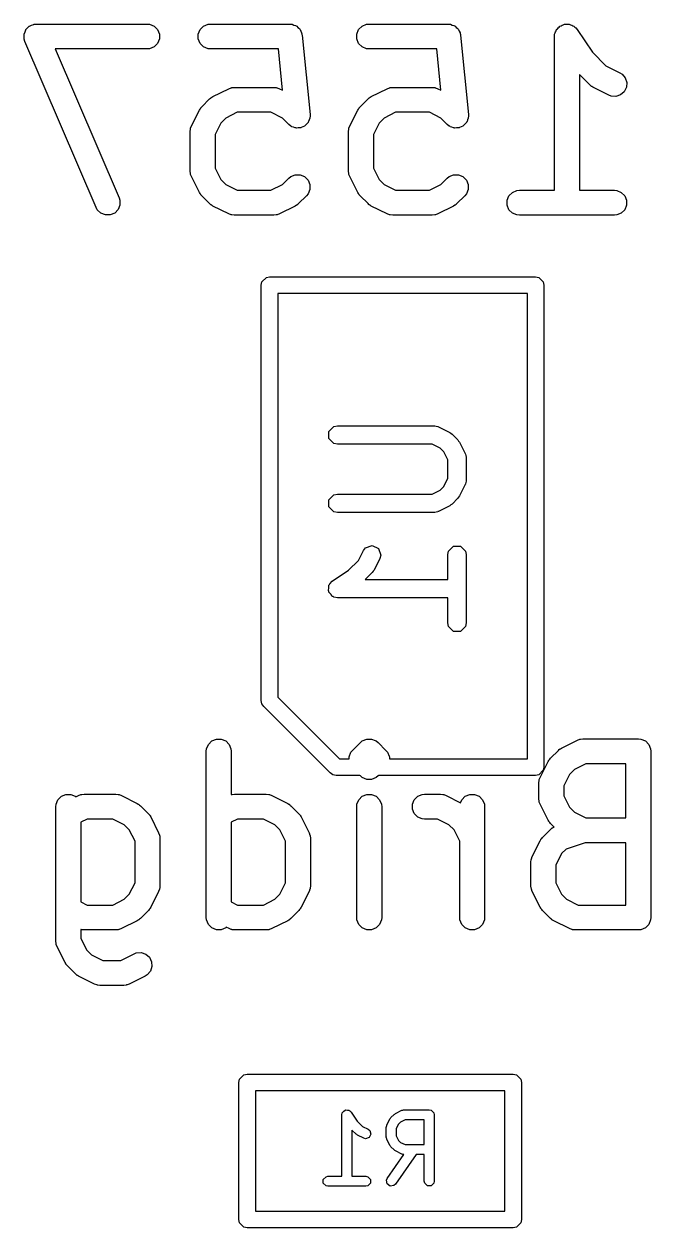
# Model space of a CAD drawing. Header units: inches. Extents: x -0.02 to 1.22, y 0 to 2.04.
# Drawn here: x 0.208 to 0.3564, y 0.9739 to 1.2591 of the extents above; entities that cross this region are included whole.
import ezdxf

# ---------------------------------------------------------------- set-up
doc = ezdxf.new("R2010")
doc.units = ezdxf.units.IN
doc.header["$MEASUREMENT"] = 0
doc.layers.add('BLACK', color=250, linetype='CONTINUOUS')

msp = doc.modelspace()

# ---------------------------------------------------------------- linework, layer by layer
at = {"layer": 'BLACK', "linetype": 'CONTINUOUS'}
for p, q in [((0.20823, 1.2572), (0.20844, 1.25772)), ((0.20844, 1.25772), (0.20845, 1.25773)), ((0.20845, 1.25773), (0.20846, 1.25775)), ((0.20846, 1.25775), (0.20886, 1.25814)), ((0.20886, 1.25814), (0.20925, 1.25854)), ((0.20925, 1.25854), (0.20926, 1.25855)), ((0.20926, 1.25855), (0.20928, 1.25856)), ((0.20928, 1.25856), (0.20979, 1.25878)), ((0.20979, 1.25878), (0.2103, 1.259)), ((0.2103, 1.259), (0.21032, 1.259)), ((0.21032, 1.259), (0.21034, 1.25901)), ((0.21034, 1.25901), (0.21092, 1.25906)), ((0.21092, 1.25906), (0.23716, 1.25906)), ((0.23716, 1.25906), (0.23774, 1.25901)), ((0.23774, 1.25901), (0.2388, 1.25856)), ((0.2388, 1.25856), (0.23962, 1.25775)), ((0.23962, 1.25775), (0.24006, 1.25669)), ((0.24926, 1.25669), (0.24971, 1.25775)), ((0.24971, 1.25775), (0.25052, 1.25856)), ((0.25052, 1.25856), (0.25158, 1.25901)), ((0.25158, 1.25901), (0.25216, 1.25906)), ((0.25216, 1.25906), (0.27091, 1.25906)), ((0.27091, 1.25906), (0.27112, 1.25904)), ((0.27112, 1.25904), (0.27119, 1.25905)), ((0.27119, 1.25905), (0.27126, 1.25903)), ((0.27126, 1.25903), (0.27148, 1.25901)), ((0.27148, 1.25901), (0.27188, 1.25884)), ((0.27188, 1.25884), (0.2723, 1.25872)), ((0.2723, 1.25872), (0.27241, 1.25862)), ((0.27241, 1.25862), (0.27255, 1.25856)), ((0.27255, 1.25856), (0.27285, 1.25826)), ((0.27285, 1.25826), (0.27319, 1.25799)), ((0.27319, 1.25799), (0.27326, 1.25786)), ((0.27326, 1.25786), (0.27336, 1.25775)), ((0.27336, 1.25775), (0.27353, 1.25735)), ((0.28676, 1.25669), (0.2872, 1.25775)), ((0.2872, 1.25775), (0.28802, 1.25856)), ((0.28802, 1.25856), (0.28908, 1.25901)), ((0.28908, 1.25901), (0.28966, 1.25906)), ((0.28966, 1.25906), (0.3084, 1.25906)), ((0.3084, 1.25906), (0.30862, 1.25904)), ((0.30862, 1.25904), (0.30869, 1.25905)), ((0.30869, 1.25905), (0.30876, 1.25903)), ((0.30876, 1.25903), (0.30898, 1.25901)), ((0.30898, 1.25901), (0.30938, 1.25884)), ((0.30938, 1.25884), (0.30979, 1.25872)), ((0.30979, 1.25872), (0.30991, 1.25862)), ((0.30991, 1.25862), (0.31004, 1.25856)), ((0.31004, 1.25856), (0.31035, 1.25826)), ((0.31035, 1.25826), (0.31068, 1.25799)), ((0.31068, 1.25799), (0.31075, 1.25786)), ((0.31075, 1.25786), (0.31086, 1.25775)), ((0.31086, 1.25775), (0.31102, 1.25735)), ((0.33396, 1.25748), (0.33407, 1.25775)), ((0.33407, 1.25775), (0.33428, 1.25796)), ((0.33428, 1.25796), (0.33444, 1.2582)), ((0.33444, 1.2582), (0.33468, 1.25836)), ((0.33468, 1.25836), (0.33488, 1.25856)), ((0.33488, 1.25856), (0.33515, 1.25868)), ((0.33515, 1.25868), (0.3354, 1.25884)), ((0.3354, 1.25884), (0.33568, 1.25889)), ((0.33568, 1.25889), (0.33595, 1.25901)), ((0.33595, 1.25901), (0.33624, 1.25901)), ((0.33624, 1.25901), (0.33653, 1.25906)), ((0.33653, 1.25906), (0.33681, 1.25901)), ((0.33681, 1.25901), (0.3371, 1.25901)), ((0.3371, 1.25901), (0.33737, 1.25889)), ((0.33737, 1.25889), (0.33766, 1.25884)), ((0.33766, 1.25884), (0.3379, 1.25868)), ((0.3379, 1.25868), (0.33817, 1.25856)), ((0.33817, 1.25856), (0.33837, 1.25836)), ((0.33837, 1.25836), (0.33862, 1.2582)), ((0.33862, 1.2582), (0.33898, 1.25775)), ((0.33898, 1.25775), (0.33898, 1.25775)), ((0.33898, 1.25775), (0.33898, 1.25775)), ((0.33898, 1.25775), (0.33898, 1.25775)), ((0.33898, 1.25775), (0.34257, 1.25237)), ((0.20801, 1.25665), (0.20802, 1.25667)), ((0.20802, 1.25609), (0.20801, 1.25665)), ((0.20802, 1.25669), (0.20823, 1.2572)), ((0.20802, 1.25667), (0.20802, 1.25669)), ((0.20802, 1.25553), (0.20802, 1.25609)), ((0.20803, 1.25552), (0.20802, 1.25553)), ((0.20803, 1.2555), (0.20803, 1.25552)), ((0.2082, 1.25495), (0.20803, 1.2555)), ((0.22507, 1.21558), (0.2082, 1.25495)), ((0.24006, 1.25553), (0.23962, 1.25447)), ((0.24006, 1.25669), (0.24006, 1.25553)), ((0.24926, 1.25553), (0.24926, 1.25669)), ((0.24971, 1.25447), (0.24926, 1.25553)), ((0.27353, 1.25735), (0.27373, 1.25697)), ((0.27373, 1.25697), (0.27378, 1.25675)), ((0.27378, 1.25675), (0.2738, 1.25669)), ((0.2738, 1.25669), (0.2738, 1.25661)), ((0.2738, 1.25661), (0.27385, 1.2564)), ((0.27385, 1.2564), (0.27572, 1.23766)), ((0.28676, 1.25553), (0.28676, 1.25669)), ((0.2872, 1.25447), (0.28676, 1.25553)), ((0.31102, 1.25735), (0.31123, 1.25697)), ((0.31123, 1.25697), (0.31127, 1.25675)), ((0.31127, 1.25675), (0.3113, 1.25669)), ((0.3113, 1.25669), (0.3113, 1.25661)), ((0.3113, 1.25661), (0.31134, 1.2564)), ((0.31134, 1.2564), (0.31322, 1.23766)), ((0.33357, 1.25612), (0.33363, 1.25669)), ((0.33357, 1.25611), (0.33357, 1.25612)), ((0.33357, 1.21969), (0.33357, 1.25611)), ((0.33357, 1.25611), (0.33357, 1.25611)), ((0.33357, 1.25611), (0.33357, 1.25611)), ((0.33363, 1.25669), (0.33374, 1.25696)), ((0.33374, 1.25696), (0.3338, 1.25724)), ((0.3338, 1.25724), (0.33396, 1.25748)), ((0.23716, 1.25316), (0.21539, 1.25316)), ((0.21539, 1.25316), (0.2305, 1.2179)), ((0.23774, 1.25321), (0.23716, 1.25316)), ((0.2388, 1.25365), (0.23774, 1.25321)), ((0.23962, 1.25447), (0.2388, 1.25365)), ((0.25052, 1.25365), (0.24971, 1.25447)), ((0.25158, 1.25321), (0.25052, 1.25365)), ((0.25216, 1.25316), (0.25158, 1.25321)), ((0.26824, 1.25316), (0.25216, 1.25316)), ((0.26921, 1.24339), (0.26824, 1.25316)), ((0.28802, 1.25365), (0.2872, 1.25447)), ((0.28908, 1.25321), (0.28802, 1.25365)), ((0.28966, 1.25316), (0.28908, 1.25321)), ((0.30573, 1.25316), (0.28966, 1.25316)), ((0.30671, 1.24339), (0.30573, 1.25316)), ((0.34257, 1.25237), (0.34577, 1.24916)), ((0.34577, 1.24916), (0.34909, 1.2475)), ((0.34194, 1.24465), (0.33948, 1.24711)), ((0.33948, 1.24711), (0.33948, 1.21969)), ((0.34909, 1.2475), (0.34958, 1.24719)), ((0.34958, 1.24719), (0.35034, 1.24632)), ((0.35034, 1.24632), (0.3507, 1.24523)), ((0.25271, 1.24188), (0.25646, 1.24375)), ((0.25646, 1.24375), (0.25701, 1.24396)), ((0.25701, 1.24396), (0.25711, 1.24397)), ((0.25711, 1.24397), (0.25721, 1.24401)), ((0.25721, 1.24401), (0.25778, 1.24406)), ((0.25778, 1.24406), (0.26716, 1.24406)), ((0.26716, 1.24406), (0.26773, 1.24401)), ((0.26773, 1.24401), (0.26783, 1.24397)), ((0.26783, 1.24397), (0.26794, 1.24396)), ((0.26794, 1.24396), (0.26848, 1.24375)), ((0.26848, 1.24375), (0.26921, 1.24339)), ((0.29021, 1.24188), (0.29396, 1.24375)), ((0.29396, 1.24375), (0.2945, 1.24396)), ((0.2945, 1.24396), (0.29461, 1.24397)), ((0.29461, 1.24397), (0.2947, 1.24401)), ((0.2947, 1.24401), (0.29528, 1.24406)), ((0.29528, 1.24406), (0.30465, 1.24406)), ((0.30465, 1.24406), (0.30523, 1.24401)), ((0.30523, 1.24401), (0.30533, 1.24397)), ((0.30533, 1.24397), (0.30543, 1.24396)), ((0.30543, 1.24396), (0.30597, 1.24375)), ((0.30597, 1.24375), (0.30671, 1.24339)), ((0.34216, 1.24446), (0.34194, 1.24465)), ((0.34221, 1.2444), (0.34216, 1.24446)), ((0.3423, 1.24435), (0.34221, 1.2444)), ((0.34238, 1.24428), (0.3423, 1.24435)), ((0.34246, 1.24425), (0.34238, 1.24428)), ((0.3427, 1.24409), (0.34246, 1.24425)), ((0.34645, 1.24222), (0.3427, 1.24409)), ((0.35062, 1.24408), (0.35011, 1.24305)), ((0.3507, 1.24523), (0.35062, 1.24408)), ((0.25007, 1.23945), (0.25195, 1.24132)), ((0.25195, 1.24132), (0.25217, 1.24151)), ((0.25217, 1.24151), (0.25223, 1.24157)), ((0.25223, 1.24157), (0.25231, 1.24163)), ((0.25231, 1.24163), (0.25239, 1.24169)), ((0.25239, 1.24169), (0.25247, 1.24172)), ((0.25247, 1.24172), (0.25271, 1.24188)), ((0.28757, 1.23945), (0.28944, 1.24132)), ((0.28944, 1.24132), (0.28967, 1.24151)), ((0.28967, 1.24151), (0.28972, 1.24157)), ((0.28972, 1.24157), (0.28981, 1.24163)), ((0.28981, 1.24163), (0.28989, 1.24169)), ((0.28989, 1.24169), (0.28996, 1.24172)), ((0.28996, 1.24172), (0.29021, 1.24188)), ((0.34699, 1.24201), (0.34645, 1.24222)), ((0.34814, 1.24193), (0.34699, 1.24201)), ((0.34924, 1.2423), (0.34814, 1.24193)), ((0.35011, 1.24305), (0.34924, 1.2423)), ((0.24764, 1.23493), (0.24952, 1.23868)), ((0.24952, 1.23868), (0.24968, 1.23893)), ((0.24968, 1.23893), (0.24971, 1.239)), ((0.24971, 1.239), (0.24977, 1.23908)), ((0.24977, 1.23908), (0.24983, 1.23917)), ((0.24983, 1.23917), (0.24989, 1.23922)), ((0.24989, 1.23922), (0.25007, 1.23945)), ((0.25848, 1.23816), (0.25578, 1.23681)), ((0.26646, 1.23816), (0.25848, 1.23816)), ((0.26916, 1.23681), (0.26646, 1.23816)), ((0.27572, 1.23766), (0.27572, 1.23708)), ((0.28514, 1.23493), (0.28701, 1.23868)), ((0.28701, 1.23868), (0.28717, 1.23893)), ((0.28717, 1.23893), (0.2872, 1.239)), ((0.2872, 1.239), (0.28727, 1.23908)), ((0.28727, 1.23908), (0.28732, 1.23917)), ((0.28732, 1.23917), (0.28738, 1.23922)), ((0.28738, 1.23922), (0.28757, 1.23945)), ((0.29598, 1.23816), (0.29328, 1.23681)), ((0.30396, 1.23816), (0.29598, 1.23816)), ((0.30665, 1.23681), (0.30396, 1.23816)), ((0.31322, 1.23766), (0.31322, 1.23708)), ((0.24744, 1.23439), (0.24764, 1.23493)), ((0.25459, 1.23561), (0.25324, 1.23292)), ((0.25578, 1.23681), (0.25459, 1.23561)), ((0.2707, 1.23527), (0.26916, 1.23681)), ((0.27114, 1.23491), (0.2707, 1.23527)), ((0.27128, 1.23485), (0.27114, 1.23491)), ((0.2714, 1.23476), (0.27128, 1.23485)), ((0.27181, 1.23463), (0.2714, 1.23476)), ((0.27402, 1.23474), (0.27364, 1.23454)), ((0.27442, 1.23491), (0.27402, 1.23474)), ((0.27453, 1.23501), (0.27442, 1.23491)), ((0.27466, 1.23508), (0.27453, 1.23501)), ((0.27493, 1.23542), (0.27466, 1.23508)), ((0.27524, 1.23572), (0.27493, 1.23542)), ((0.2753, 1.23586), (0.27524, 1.23572)), ((0.27539, 1.23597), (0.2753, 1.23586)), ((0.27551, 1.23639), (0.27539, 1.23597)), ((0.27568, 1.23679), (0.27551, 1.23639)), ((0.27572, 1.23708), (0.27568, 1.23693)), ((0.27568, 1.23693), (0.27568, 1.23679)), ((0.28493, 1.23439), (0.28514, 1.23493)), ((0.29208, 1.23561), (0.29073, 1.23292)), ((0.29328, 1.23681), (0.29208, 1.23561)), ((0.30819, 1.23527), (0.30665, 1.23681)), ((0.30864, 1.23491), (0.30819, 1.23527)), ((0.30878, 1.23485), (0.30864, 1.23491)), ((0.30889, 1.23476), (0.30878, 1.23485)), ((0.3093, 1.23463), (0.30889, 1.23476)), ((0.31152, 1.23474), (0.31114, 1.23454)), ((0.31192, 1.23491), (0.31152, 1.23474)), ((0.31202, 1.23501), (0.31192, 1.23491)), ((0.31216, 1.23508), (0.31202, 1.23501)), ((0.31243, 1.23542), (0.31216, 1.23508)), ((0.31273, 1.23572), (0.31243, 1.23542)), ((0.31279, 1.23586), (0.31273, 1.23572)), ((0.31288, 1.23597), (0.31279, 1.23586)), ((0.31301, 1.23639), (0.31288, 1.23597)), ((0.31317, 1.23679), (0.31301, 1.23639)), ((0.31322, 1.23708), (0.31317, 1.23693)), ((0.31317, 1.23693), (0.31317, 1.23679)), ((0.24733, 1.23361), (0.24739, 1.23419)), ((0.24733, 1.22424), (0.24733, 1.23361)), ((0.24739, 1.23419), (0.24743, 1.23429)), ((0.24743, 1.23429), (0.24744, 1.23439)), ((0.25324, 1.23292), (0.25324, 1.22494)), ((0.27221, 1.23447), (0.27181, 1.23463)), ((0.27236, 1.23447), (0.27221, 1.23447)), ((0.2725, 1.23442), (0.27236, 1.23447)), ((0.27293, 1.23447), (0.2725, 1.23442)), ((0.27336, 1.23447), (0.27293, 1.23447)), ((0.2735, 1.23452), (0.27336, 1.23447)), ((0.27364, 1.23454), (0.2735, 1.23452)), ((0.28483, 1.23361), (0.28489, 1.23419)), ((0.28483, 1.22424), (0.28483, 1.23361)), ((0.28489, 1.23419), (0.28493, 1.23429)), ((0.28493, 1.23429), (0.28493, 1.23439)), ((0.29073, 1.23292), (0.29073, 1.22494)), ((0.3097, 1.23447), (0.3093, 1.23463)), ((0.30985, 1.23447), (0.3097, 1.23447)), ((0.30999, 1.23442), (0.30985, 1.23447)), ((0.31042, 1.23447), (0.30999, 1.23442)), ((0.31085, 1.23447), (0.31042, 1.23447)), ((0.31099, 1.23452), (0.31085, 1.23447)), ((0.31114, 1.23454), (0.31099, 1.23452)), ((0.24739, 1.22366), (0.24733, 1.22424)), ((0.24743, 1.22356), (0.24739, 1.22366)), ((0.24744, 1.22346), (0.24743, 1.22356)), ((0.24764, 1.22292), (0.24744, 1.22346)), ((0.25324, 1.22494), (0.25459, 1.22224)), ((0.27114, 1.22294), (0.27221, 1.22338)), ((0.27221, 1.22338), (0.27336, 1.22338)), ((0.27336, 1.22338), (0.27442, 1.22294)), ((0.28489, 1.22366), (0.28483, 1.22424)), ((0.28493, 1.22356), (0.28489, 1.22366)), ((0.28493, 1.22346), (0.28493, 1.22356)), ((0.28514, 1.22292), (0.28493, 1.22346)), ((0.29073, 1.22494), (0.29208, 1.22224)), ((0.30864, 1.22294), (0.3097, 1.22338)), ((0.3097, 1.22338), (0.31085, 1.22338)), ((0.31085, 1.22338), (0.31192, 1.22294)), ((0.24952, 1.21917), (0.24764, 1.22292)), ((0.25459, 1.22224), (0.25578, 1.22104)), ((0.25578, 1.22104), (0.25848, 1.21969)), ((0.26646, 1.21969), (0.26916, 1.22104)), ((0.26916, 1.22104), (0.2707, 1.22258)), ((0.2707, 1.22258), (0.27114, 1.22294)), ((0.27442, 1.22294), (0.27524, 1.22213)), ((0.27524, 1.22213), (0.27568, 1.22107)), ((0.27568, 1.22107), (0.27568, 1.21991)), ((0.28701, 1.21917), (0.28514, 1.22292)), ((0.29208, 1.22224), (0.29328, 1.22104)), ((0.29328, 1.22104), (0.29598, 1.21969)), ((0.30396, 1.21969), (0.30665, 1.22104)), ((0.30665, 1.22104), (0.30819, 1.22258)), ((0.30819, 1.22258), (0.30864, 1.22294)), ((0.31192, 1.22294), (0.31273, 1.22213)), ((0.31273, 1.22213), (0.31317, 1.22107)), ((0.31317, 1.22107), (0.31317, 1.21991)), ((0.2305, 1.2179), (0.23068, 1.21735)), ((0.24968, 1.21892), (0.24952, 1.21917)), ((0.24971, 1.21885), (0.24968, 1.21892)), ((0.24977, 1.21877), (0.24971, 1.21885)), ((0.24983, 1.21868), (0.24977, 1.21877)), ((0.24989, 1.21863), (0.24983, 1.21868)), ((0.25007, 1.2184), (0.24989, 1.21863)), ((0.25195, 1.21653), (0.25007, 1.2184)), ((0.25848, 1.21969), (0.26646, 1.21969)), ((0.27487, 1.2184), (0.273, 1.21653)), ((0.27524, 1.21885), (0.27487, 1.2184)), ((0.27568, 1.21991), (0.27524, 1.21885)), ((0.28717, 1.21892), (0.28701, 1.21917)), ((0.2872, 1.21885), (0.28717, 1.21892)), ((0.28727, 1.21877), (0.2872, 1.21885)), ((0.28732, 1.21868), (0.28727, 1.21877)), ((0.28738, 1.21863), (0.28732, 1.21868)), ((0.28757, 1.2184), (0.28738, 1.21863)), ((0.28944, 1.21653), (0.28757, 1.2184)), ((0.29598, 1.21969), (0.30396, 1.21969)), ((0.31237, 1.2184), (0.31049, 1.21653)), ((0.31273, 1.21885), (0.31237, 1.2184)), ((0.31317, 1.21991), (0.31273, 1.21885)), ((0.32238, 1.21732), (0.32282, 1.21838)), ((0.32282, 1.21838), (0.32364, 1.21919)), ((0.32364, 1.21919), (0.3247, 1.21964)), ((0.3247, 1.21964), (0.32528, 1.21969)), ((0.32528, 1.21969), (0.33357, 1.21969)), ((0.33948, 1.21969), (0.34777, 1.21969)), ((0.34777, 1.21969), (0.34835, 1.21964)), ((0.34835, 1.21964), (0.34941, 1.21919)), ((0.34941, 1.21919), (0.35023, 1.21838)), ((0.35023, 1.21838), (0.35067, 1.21732)), ((0.22535, 1.21507), (0.22507, 1.21558)), ((0.22618, 1.21426), (0.22535, 1.21507)), ((0.23026, 1.21513), (0.22946, 1.2143)), ((0.23069, 1.2162), (0.23026, 1.21513)), ((0.23068, 1.21735), (0.23069, 1.2162)), ((0.25217, 1.21634), (0.25195, 1.21653)), ((0.25223, 1.21628), (0.25217, 1.21634)), ((0.25231, 1.21623), (0.25223, 1.21628)), ((0.25239, 1.21616), (0.25231, 1.21623)), ((0.25247, 1.21613), (0.25239, 1.21616)), ((0.25271, 1.21597), (0.25247, 1.21613)), ((0.25646, 1.2141), (0.25271, 1.21597)), ((0.27223, 1.21597), (0.26848, 1.2141)), ((0.27248, 1.21613), (0.27223, 1.21597)), ((0.27255, 1.21616), (0.27248, 1.21613)), ((0.27263, 1.21623), (0.27255, 1.21616)), ((0.27272, 1.21628), (0.27263, 1.21623)), ((0.27277, 1.21634), (0.27272, 1.21628)), ((0.273, 1.21653), (0.27277, 1.21634)), ((0.28967, 1.21634), (0.28944, 1.21653)), ((0.28972, 1.21628), (0.28967, 1.21634)), ((0.28981, 1.21623), (0.28972, 1.21628)), ((0.28989, 1.21616), (0.28981, 1.21623)), ((0.28996, 1.21613), (0.28989, 1.21616)), ((0.29021, 1.21597), (0.28996, 1.21613)), ((0.29396, 1.2141), (0.29021, 1.21597)), ((0.30972, 1.21597), (0.30597, 1.2141)), ((0.30997, 1.21613), (0.30972, 1.21597)), ((0.31004, 1.21616), (0.30997, 1.21613)), ((0.31013, 1.21623), (0.31004, 1.21616)), ((0.31021, 1.21628), (0.31013, 1.21623)), ((0.31027, 1.21634), (0.31021, 1.21628)), ((0.31049, 1.21653), (0.31027, 1.21634)), ((0.32238, 1.21616), (0.32238, 1.21732)), ((0.32282, 1.2151), (0.32238, 1.21616)), ((0.32364, 1.21428), (0.32282, 1.2151)), ((0.35023, 1.2151), (0.34941, 1.21428)), ((0.35067, 1.21616), (0.35023, 1.2151)), ((0.35067, 1.21732), (0.35067, 1.21616)), ((0.22725, 1.21384), (0.22618, 1.21426)), ((0.2284, 1.21385), (0.22725, 1.21384)), ((0.22946, 1.2143), (0.2284, 1.21385)), ((0.25701, 1.21389), (0.25646, 1.2141)), ((0.25711, 1.21388), (0.25701, 1.21389)), ((0.25721, 1.21384), (0.25711, 1.21388)), ((0.25778, 1.21379), (0.25721, 1.21384)), ((0.26716, 1.21379), (0.25778, 1.21379)), ((0.26773, 1.21384), (0.26716, 1.21379)), ((0.26783, 1.21388), (0.26773, 1.21384)), ((0.26794, 1.21389), (0.26783, 1.21388)), ((0.26848, 1.2141), (0.26794, 1.21389)), ((0.2945, 1.21389), (0.29396, 1.2141)), ((0.29461, 1.21388), (0.2945, 1.21389)), ((0.2947, 1.21384), (0.29461, 1.21388)), ((0.29528, 1.21379), (0.2947, 1.21384)), ((0.30465, 1.21379), (0.29528, 1.21379)), ((0.30523, 1.21384), (0.30465, 1.21379)), ((0.30533, 1.21388), (0.30523, 1.21384)), ((0.30543, 1.21389), (0.30533, 1.21388)), ((0.30597, 1.2141), (0.30543, 1.21389)), ((0.3247, 1.21384), (0.32364, 1.21428)), ((0.32528, 1.21379), (0.3247, 1.21384)), ((0.34777, 1.21379), (0.32528, 1.21379)), ((0.34835, 1.21384), (0.34777, 1.21379)), ((0.34941, 1.21428), (0.34835, 1.21384)), ((0.26417, 1.19724), (0.26432, 1.198)), ((0.26432, 1.198), (0.26539, 1.19906)), ((0.26539, 1.19906), (0.26614, 1.19921)), ((0.26614, 1.19921), (0.32913, 1.19921)), ((0.32913, 1.19921), (0.32989, 1.19906)), ((0.32989, 1.19906), (0.33095, 1.198)), ((0.33095, 1.198), (0.3311, 1.19724)), ((0.26417, 1.09882), (0.26417, 1.19724)), ((0.26811, 1.19528), (0.26811, 1.09963)), ((0.32717, 1.19528), (0.26811, 1.19528)), ((0.32717, 1.08504), (0.32717, 1.19528)), ((0.3311, 1.19724), (0.3311, 1.08307)), ((0.28018, 1.16258), (0.28135, 1.16376)), ((0.28135, 1.16376), (0.28218, 1.16392)), ((0.28218, 1.16392), (0.30513, 1.16392)), ((0.30513, 1.16392), (0.30523, 1.1639)), ((0.30523, 1.1639), (0.30528, 1.16391)), ((0.30528, 1.16391), (0.30561, 1.16382)), ((0.30561, 1.16382), (0.30596, 1.16376)), ((0.30596, 1.16376), (0.30599, 1.16372)), ((0.30599, 1.16372), (0.3061, 1.16369)), ((0.3061, 1.16369), (0.30879, 1.16234)), ((0.28018, 1.16093), (0.28018, 1.16258)), ((0.28135, 1.15975), (0.28018, 1.16093)), ((0.30879, 1.16234), (0.30907, 1.16213)), ((0.30907, 1.16213), (0.30936, 1.16194)), ((0.30936, 1.16194), (0.31071, 1.16059)), ((0.31071, 1.16059), (0.3109, 1.1603)), ((0.28218, 1.15959), (0.28135, 1.15975)), ((0.30462, 1.15959), (0.28218, 1.15959)), ((0.30654, 1.15863), (0.30462, 1.15959)), ((0.3074, 1.15777), (0.30654, 1.15863)), ((0.30836, 1.15584), (0.3074, 1.15777)), ((0.3109, 1.1603), (0.31111, 1.16002)), ((0.31111, 1.16002), (0.31246, 1.15732)), ((0.30836, 1.15147), (0.30836, 1.15584)), ((0.31246, 1.15732), (0.31249, 1.15722)), ((0.31249, 1.15722), (0.31253, 1.15718)), ((0.31253, 1.15718), (0.31259, 1.15684)), ((0.31259, 1.15684), (0.31269, 1.15651)), ((0.31269, 1.15651), (0.31267, 1.15646)), ((0.31267, 1.15646), (0.31269, 1.15636)), ((0.31269, 1.15636), (0.31269, 1.15096)), ((0.30654, 1.14869), (0.3074, 1.14954)), ((0.3074, 1.14954), (0.30836, 1.15147)), ((0.31246, 1.14999), (0.31111, 1.14729)), ((0.31249, 1.15009), (0.31246, 1.14999)), ((0.31253, 1.15013), (0.31249, 1.15009)), ((0.31259, 1.15047), (0.31253, 1.15013)), ((0.31269, 1.1508), (0.31259, 1.15047)), ((0.31269, 1.15096), (0.31267, 1.15085)), ((0.31267, 1.15085), (0.31269, 1.1508)), ((0.28018, 1.14639), (0.28135, 1.14756)), ((0.28018, 1.14473), (0.28018, 1.14639)), ((0.28135, 1.14756), (0.28218, 1.14772)), ((0.28218, 1.14772), (0.30462, 1.14772)), ((0.30462, 1.14772), (0.30654, 1.14869)), ((0.31071, 1.14673), (0.30936, 1.14538)), ((0.3109, 1.14701), (0.31071, 1.14673)), ((0.31111, 1.14729), (0.3109, 1.14701)), ((0.28135, 1.14356), (0.28018, 1.14473)), ((0.28218, 1.14339), (0.28135, 1.14356)), ((0.30561, 1.14349), (0.30528, 1.1434)), ((0.30596, 1.14356), (0.30561, 1.14349)), ((0.30599, 1.14359), (0.30596, 1.14356)), ((0.3061, 1.14362), (0.30599, 1.14359)), ((0.30879, 1.14497), (0.3061, 1.14362)), ((0.30907, 1.14518), (0.30879, 1.14497)), ((0.30936, 1.14538), (0.30907, 1.14518)), ((0.30513, 1.14339), (0.28218, 1.14339)), ((0.30523, 1.14341), (0.30513, 1.14339)), ((0.30528, 1.1434), (0.30523, 1.14341)), ((0.28834, 1.13438), (0.28886, 1.13504)), ((0.28886, 1.13504), (0.29043, 1.13557)), ((0.29043, 1.13557), (0.29191, 1.13483)), ((0.30853, 1.13424), (0.3097, 1.13541)), ((0.3097, 1.13541), (0.31135, 1.13541)), ((0.31135, 1.13541), (0.31253, 1.13424)), ((0.28715, 1.13199), (0.28834, 1.13438)), ((0.29222, 1.13244), (0.29087, 1.12974)), ((0.29191, 1.13483), (0.29244, 1.13325)), ((0.29244, 1.13325), (0.29222, 1.13244)), ((0.30836, 1.13341), (0.30853, 1.13424)), ((0.30836, 1.12747), (0.30836, 1.13341)), ((0.31253, 1.13424), (0.31269, 1.13341)), ((0.31269, 1.13341), (0.31269, 1.11721)), ((0.28098, 1.12711), (0.28485, 1.12969)), ((0.28485, 1.12969), (0.28715, 1.13199)), ((0.29046, 1.12918), (0.28876, 1.12747)), ((0.29065, 1.12947), (0.29046, 1.12918)), ((0.29087, 1.12974), (0.29065, 1.12947)), ((0.28034, 1.1263), (0.28038, 1.12651)), ((0.28038, 1.12651), (0.28098, 1.12711)), ((0.28876, 1.12747), (0.30836, 1.12747)), ((0.28006, 1.12489), (0.28018, 1.12551)), ((0.28018, 1.1247), (0.28006, 1.12489)), ((0.28018, 1.12614), (0.28034, 1.1263)), ((0.28018, 1.12551), (0.28018, 1.12614)), ((0.28018, 1.12448), (0.28018, 1.1247)), ((0.28063, 1.12403), (0.28018, 1.12448)), ((0.28097, 1.12351), (0.28063, 1.12403)), ((0.28119, 1.12347), (0.28097, 1.12351)), ((0.28135, 1.12331), (0.28119, 1.12347)), ((0.28218, 1.12314), (0.28135, 1.12331)), ((0.30836, 1.12314), (0.28218, 1.12314)), ((0.30836, 1.11721), (0.30836, 1.12314)), ((0.30853, 1.11638), (0.30836, 1.11721)), ((0.3097, 1.11521), (0.30853, 1.11638)), ((0.31135, 1.11521), (0.3097, 1.11521)), ((0.31253, 1.11638), (0.31135, 1.11521)), ((0.31269, 1.11721), (0.31253, 1.11638)), ((0.26432, 1.09807), (0.26417, 1.09882)), ((0.26475, 1.09743), (0.26432, 1.09807)), ((0.26811, 1.09963), (0.28271, 1.08504)), ((0.2805, 1.08168), (0.26475, 1.09743)), ((0.25165, 1.08846), (0.25247, 1.08927)), ((0.25247, 1.08927), (0.25353, 1.08971)), ((0.25353, 1.08971), (0.25468, 1.08971)), ((0.25468, 1.08971), (0.25575, 1.08927)), ((0.25575, 1.08927), (0.25656, 1.08846)), ((0.28764, 1.08891), (0.28809, 1.08927)), ((0.28809, 1.08927), (0.28915, 1.08971)), ((0.28915, 1.08971), (0.2903, 1.08971)), ((0.2903, 1.08971), (0.2903, 1.08971)), ((0.2903, 1.08971), (0.29112, 1.08938)), ((0.29112, 1.08938), (0.29137, 1.08927)), ((0.29137, 1.08927), (0.29181, 1.08891)), ((0.33527, 1.08758), (0.33902, 1.08946)), ((0.33902, 1.08946), (0.33956, 1.08967)), ((0.33956, 1.08967), (0.33967, 1.08967)), ((0.33967, 1.08967), (0.33977, 1.08971)), ((0.33977, 1.08971), (0.34034, 1.08977)), ((0.34034, 1.08977), (0.35347, 1.08977)), ((0.35347, 1.08977), (0.35404, 1.08971)), ((0.35404, 1.08971), (0.35511, 1.08927)), ((0.35511, 1.08927), (0.35592, 1.08846)), ((0.25115, 1.08682), (0.25121, 1.08739)), ((0.25115, 1.04745), (0.25115, 1.08682)), ((0.25121, 1.08739), (0.25165, 1.08846)), ((0.25656, 1.08846), (0.257, 1.08739)), ((0.257, 1.08739), (0.25706, 1.08682)), ((0.25706, 1.08682), (0.25706, 1.07654)), ((0.28496, 1.08552), (0.2854, 1.08658)), ((0.2854, 1.08658), (0.28576, 1.08703)), ((0.28576, 1.08703), (0.28764, 1.08891)), ((0.29181, 1.08891), (0.29369, 1.08703)), ((0.29369, 1.08703), (0.29406, 1.08658)), ((0.29406, 1.08658), (0.29443, 1.08569)), ((0.33263, 1.08516), (0.33451, 1.08703)), ((0.33451, 1.08703), (0.33473, 1.08722)), ((0.33473, 1.08722), (0.33478, 1.08728)), ((0.33478, 1.08728), (0.33487, 1.08733)), ((0.33487, 1.08733), (0.33495, 1.0874)), ((0.33495, 1.0874), (0.33503, 1.08743)), ((0.33503, 1.08743), (0.33527, 1.08758)), ((0.35592, 1.08846), (0.35636, 1.08739)), ((0.35636, 1.08739), (0.35642, 1.08682)), ((0.35642, 1.08682), (0.35642, 1.04745)), ((0.28271, 1.08504), (0.28496, 1.08504)), ((0.28496, 1.08504), (0.28496, 1.08552)), ((0.29443, 1.08569), (0.2945, 1.08552)), ((0.2945, 1.08552), (0.2945, 1.08504)), ((0.2945, 1.08504), (0.32717, 1.08504)), ((0.3302, 1.08064), (0.33208, 1.08439)), ((0.33208, 1.08439), (0.33224, 1.08464)), ((0.33224, 1.08464), (0.33227, 1.08471)), ((0.33227, 1.08471), (0.33233, 1.08479)), ((0.33233, 1.08479), (0.33239, 1.08488)), ((0.33239, 1.08488), (0.33245, 1.08493)), ((0.33245, 1.08493), (0.33263, 1.08516)), ((0.34104, 1.08387), (0.33834, 1.08252)), ((0.35052, 1.08387), (0.34104, 1.08387)), ((0.35052, 1.07102), (0.35052, 1.08387)), ((0.28114, 1.08125), (0.2805, 1.08168)), ((0.28189, 1.0811), (0.28114, 1.08125)), ((0.28114, 1.08125), (0.28114, 1.08125)), ((0.28752, 1.0811), (0.28189, 1.0811)), ((0.28764, 1.08098), (0.28752, 1.0811)), ((0.28809, 1.08061), (0.28764, 1.08098)), ((0.29181, 1.08098), (0.29137, 1.08061)), ((0.29194, 1.0811), (0.29181, 1.08098)), ((0.32913, 1.0811), (0.29194, 1.0811)), ((0.32989, 1.08125), (0.32913, 1.0811)), ((0.33095, 1.08232), (0.32989, 1.08125)), ((0.3311, 1.08307), (0.33095, 1.08232)), ((0.33715, 1.08132), (0.3358, 1.07862)), ((0.33834, 1.08252), (0.33715, 1.08132)), ((0.28915, 1.08017), (0.28809, 1.08061)), ((0.2903, 1.08017), (0.28915, 1.08017)), ((0.28915, 1.08017), (0.28915, 1.08017)), ((0.29137, 1.08061), (0.2903, 1.08017)), ((0.2903, 1.08017), (0.2903, 1.08017)), ((0.32989, 1.07932), (0.32995, 1.0799)), ((0.32989, 1.07557), (0.32989, 1.07932)), ((0.32995, 1.0799), (0.32999, 1.07999)), ((0.32999, 1.07999), (0.33, 1.0801)), ((0.33, 1.0801), (0.3302, 1.08064)), ((0.3358, 1.07862), (0.3358, 1.07627)), ((0.21559, 1.07427), (0.21603, 1.07534)), ((0.21603, 1.07534), (0.21684, 1.07615)), ((0.21684, 1.07615), (0.21791, 1.07659)), ((0.21791, 1.07659), (0.21906, 1.07659)), ((0.21906, 1.07659), (0.22013, 1.07615)), ((0.22013, 1.07615), (0.22026, 1.07601)), ((0.22026, 1.07601), (0.22091, 1.07634)), ((0.22091, 1.07634), (0.22145, 1.07654)), ((0.22145, 1.07654), (0.22156, 1.07655)), ((0.22156, 1.07655), (0.22166, 1.07659)), ((0.22166, 1.07659), (0.22223, 1.07665)), ((0.22223, 1.07665), (0.22973, 1.07665)), ((0.22973, 1.07665), (0.23031, 1.07659)), ((0.23031, 1.07659), (0.23041, 1.07655)), ((0.23041, 1.07655), (0.23051, 1.07654)), ((0.23051, 1.07654), (0.23105, 1.07634)), ((0.23105, 1.07634), (0.2348, 1.07446)), ((0.25706, 1.07654), (0.25708, 1.07654)), ((0.25708, 1.07654), (0.25718, 1.07655)), ((0.25718, 1.07655), (0.25728, 1.07659)), ((0.25728, 1.07659), (0.25786, 1.07665)), ((0.25786, 1.07665), (0.26535, 1.07665)), ((0.26535, 1.07665), (0.26593, 1.07659)), ((0.26593, 1.07659), (0.26603, 1.07655)), ((0.26603, 1.07655), (0.26613, 1.07654)), ((0.26613, 1.07654), (0.26667, 1.07634)), ((0.26667, 1.07634), (0.27042, 1.07446)), ((0.28683, 1.07427), (0.28727, 1.07534)), ((0.28727, 1.07534), (0.28809, 1.07615)), ((0.28809, 1.07615), (0.28915, 1.07659)), ((0.28915, 1.07659), (0.2903, 1.07659)), ((0.2903, 1.07659), (0.29137, 1.07615)), ((0.29137, 1.07615), (0.29218, 1.07534)), ((0.29218, 1.07534), (0.29262, 1.07427)), ((0.29995, 1.07427), (0.30039, 1.07534)), ((0.30039, 1.07534), (0.30121, 1.07615)), ((0.30121, 1.07615), (0.30227, 1.07659)), ((0.30227, 1.07659), (0.30285, 1.07665)), ((0.30285, 1.07665), (0.3066, 1.07665)), ((0.3066, 1.07665), (0.30718, 1.07659)), ((0.30718, 1.07659), (0.30727, 1.07655)), ((0.30727, 1.07655), (0.30738, 1.07654)), ((0.30738, 1.07654), (0.30792, 1.07634)), ((0.30792, 1.07634), (0.31135, 1.07462)), ((0.31135, 1.07462), (0.31164, 1.07534)), ((0.31164, 1.07534), (0.31246, 1.07615)), ((0.31246, 1.07615), (0.31352, 1.07659)), ((0.31352, 1.07659), (0.31467, 1.07659)), ((0.31467, 1.07659), (0.31574, 1.07615)), ((0.31574, 1.07615), (0.31655, 1.07534)), ((0.31655, 1.07534), (0.31699, 1.07427)), ((0.32995, 1.07499), (0.32989, 1.07557)), ((0.3358, 1.07627), (0.33715, 1.07357)), ((0.21553, 1.07369), (0.21559, 1.07427)), ((0.21553, 1.04182), (0.21553, 1.07369)), ((0.2348, 1.07446), (0.23505, 1.07431)), ((0.23505, 1.07431), (0.23512, 1.07428)), ((0.23512, 1.07428), (0.2352, 1.07421)), ((0.2352, 1.07421), (0.23529, 1.07415)), ((0.23529, 1.07415), (0.23534, 1.07409)), ((0.23534, 1.07409), (0.23557, 1.07391)), ((0.23557, 1.07391), (0.23745, 1.07203)), ((0.27042, 1.07446), (0.27067, 1.07431)), ((0.27067, 1.07431), (0.27074, 1.07428)), ((0.27074, 1.07428), (0.27083, 1.07421)), ((0.27083, 1.07421), (0.27091, 1.07415)), ((0.27091, 1.07415), (0.27097, 1.07409)), ((0.27097, 1.07409), (0.27119, 1.07391)), ((0.27119, 1.07391), (0.27307, 1.07203)), ((0.28677, 1.07369), (0.28683, 1.07427)), ((0.28677, 1.04745), (0.28677, 1.07369)), ((0.29262, 1.07427), (0.29268, 1.07369)), ((0.29268, 1.07369), (0.29268, 1.04745)), ((0.29995, 1.07312), (0.29995, 1.07427)), ((0.30039, 1.07205), (0.29995, 1.07312)), ((0.31699, 1.07427), (0.31705, 1.07369)), ((0.31705, 1.07369), (0.31705, 1.04745)), ((0.32999, 1.0749), (0.32995, 1.07499)), ((0.33, 1.07479), (0.32999, 1.0749)), ((0.3302, 1.07425), (0.33, 1.07479)), ((0.33208, 1.0705), (0.3302, 1.07425)), ((0.33715, 1.07357), (0.33834, 1.07237)), ((0.33834, 1.07237), (0.34104, 1.07102)), ((0.22293, 1.07074), (0.22144, 1.07)), ((0.22144, 1.07), (0.22144, 1.05115)), ((0.22904, 1.07074), (0.22293, 1.07074)), ((0.23173, 1.06939), (0.22904, 1.07074)), ((0.23293, 1.0682), (0.23173, 1.06939)), ((0.23745, 1.07203), (0.23763, 1.07181)), ((0.23763, 1.07181), (0.23769, 1.07176)), ((0.23769, 1.07176), (0.23775, 1.07167)), ((0.23775, 1.07167), (0.23781, 1.07159)), ((0.23781, 1.07159), (0.23784, 1.07151)), ((0.23784, 1.07151), (0.238, 1.07127)), ((0.238, 1.07127), (0.23987, 1.06752)), ((0.25855, 1.07074), (0.25706, 1.07)), ((0.25706, 1.07), (0.25706, 1.05115)), ((0.26466, 1.07074), (0.25855, 1.07074)), ((0.26735, 1.06939), (0.26466, 1.07074)), ((0.26855, 1.0682), (0.26735, 1.06939)), ((0.27307, 1.07203), (0.27325, 1.07181)), ((0.27325, 1.07181), (0.27331, 1.07176)), ((0.27331, 1.07176), (0.27337, 1.07167)), ((0.27337, 1.07167), (0.27343, 1.07159)), ((0.27343, 1.07159), (0.27346, 1.07151)), ((0.27346, 1.07151), (0.27362, 1.07127)), ((0.27362, 1.07127), (0.27549, 1.06752)), ((0.30121, 1.07124), (0.30039, 1.07205)), ((0.30227, 1.0708), (0.30121, 1.07124)), ((0.30285, 1.07074), (0.30227, 1.0708)), ((0.3059, 1.07074), (0.30285, 1.07074)), ((0.3086, 1.06939), (0.3059, 1.07074)), ((0.3098, 1.0682), (0.3086, 1.06939)), ((0.33224, 1.07025), (0.33208, 1.0705)), ((0.33227, 1.07018), (0.33224, 1.07025)), ((0.33233, 1.0701), (0.33227, 1.07018)), ((0.33239, 1.07001), (0.33233, 1.0701)), ((0.33245, 1.06996), (0.33239, 1.07001)), ((0.33263, 1.06973), (0.33245, 1.06996)), ((0.3335, 1.06887), (0.33263, 1.06973)), ((0.34104, 1.07102), (0.35052, 1.07102)), ((0.23428, 1.0655), (0.23293, 1.0682)), ((0.23987, 1.06752), (0.24008, 1.06698)), ((0.24008, 1.06698), (0.24009, 1.06687)), ((0.24009, 1.06687), (0.24013, 1.06677)), ((0.24013, 1.06677), (0.24019, 1.0662)), ((0.2699, 1.0655), (0.26855, 1.0682)), ((0.27549, 1.06752), (0.2757, 1.06698)), ((0.2757, 1.06698), (0.27571, 1.06687)), ((0.27571, 1.06687), (0.27575, 1.06677)), ((0.27575, 1.06677), (0.27581, 1.0662)), ((0.31115, 1.0655), (0.3098, 1.0682)), ((0.33076, 1.06641), (0.33263, 1.06828)), ((0.33263, 1.06828), (0.33308, 1.06865)), ((0.33308, 1.06865), (0.33318, 1.06869)), ((0.33318, 1.06869), (0.33326, 1.06876)), ((0.33326, 1.06876), (0.3335, 1.06887)), ((0.23428, 1.05564), (0.23428, 1.0655)), ((0.24019, 1.0662), (0.24019, 1.05495)), ((0.2699, 1.05564), (0.2699, 1.0655)), ((0.27581, 1.0662), (0.27581, 1.05495)), ((0.31115, 1.04745), (0.31115, 1.0655)), ((0.32833, 1.06189), (0.3302, 1.06564)), ((0.3302, 1.06564), (0.33036, 1.06589)), ((0.33036, 1.06589), (0.33039, 1.06596)), ((0.33039, 1.06596), (0.33046, 1.06604)), ((0.33046, 1.06604), (0.33051, 1.06613)), ((0.33051, 1.06613), (0.33057, 1.06618)), ((0.33057, 1.06618), (0.33076, 1.06641)), ((0.33632, 1.06361), (0.33527, 1.06257)), ((0.34082, 1.06512), (0.33632, 1.06361)), ((0.35052, 1.06512), (0.34082, 1.06512)), ((0.35052, 1.0504), (0.35052, 1.06512)), ((0.32802, 1.06057), (0.32808, 1.06115)), ((0.32808, 1.06115), (0.32812, 1.06125)), ((0.32812, 1.06135), (0.32833, 1.06189)), ((0.32812, 1.06125), (0.32812, 1.06135)), ((0.33527, 1.06257), (0.33392, 1.05987)), ((0.32802, 1.05495), (0.32802, 1.06057)), ((0.33392, 1.05987), (0.33392, 1.05564)), ((0.23293, 1.05295), (0.23428, 1.05564)), ((0.26855, 1.05295), (0.2699, 1.05564)), ((0.33392, 1.05564), (0.33527, 1.05295)), ((0.23173, 1.05175), (0.23293, 1.05295)), ((0.23987, 1.05363), (0.238, 1.04988)), ((0.24008, 1.05417), (0.23987, 1.05363)), ((0.24009, 1.05427), (0.24008, 1.05417)), ((0.24013, 1.05437), (0.24009, 1.05427)), ((0.24019, 1.05495), (0.24013, 1.05437)), ((0.26735, 1.05175), (0.26855, 1.05295)), ((0.27549, 1.05363), (0.27362, 1.04988)), ((0.2757, 1.05417), (0.27549, 1.05363)), ((0.27571, 1.05427), (0.2757, 1.05417)), ((0.27575, 1.05437), (0.27571, 1.05427)), ((0.27581, 1.05495), (0.27575, 1.05437)), ((0.32808, 1.05437), (0.32802, 1.05495)), ((0.32812, 1.05427), (0.32808, 1.05437)), ((0.32812, 1.05417), (0.32812, 1.05427)), ((0.32833, 1.05363), (0.32812, 1.05417)), ((0.3302, 1.04988), (0.32833, 1.05363)), ((0.33527, 1.05295), (0.33647, 1.05175)), ((0.22144, 1.05115), (0.22293, 1.0504)), ((0.22293, 1.0504), (0.22904, 1.0504)), ((0.22904, 1.0504), (0.23173, 1.05175)), ((0.23763, 1.04934), (0.23745, 1.04911)), ((0.23769, 1.04939), (0.23763, 1.04934)), ((0.23775, 1.04948), (0.23769, 1.04939)), ((0.23781, 1.04956), (0.23775, 1.04948)), ((0.23784, 1.04963), (0.23781, 1.04956)), ((0.238, 1.04988), (0.23784, 1.04963)), ((0.25706, 1.05115), (0.25855, 1.0504)), ((0.25855, 1.0504), (0.26466, 1.0504)), ((0.26466, 1.0504), (0.26735, 1.05175)), ((0.27325, 1.04934), (0.27307, 1.04911)), ((0.27331, 1.04939), (0.27325, 1.04934)), ((0.27337, 1.04948), (0.27331, 1.04939)), ((0.27343, 1.04956), (0.27337, 1.04948)), ((0.27346, 1.04963), (0.27343, 1.04956)), ((0.27362, 1.04988), (0.27346, 1.04963)), ((0.33036, 1.04963), (0.3302, 1.04988)), ((0.33039, 1.04956), (0.33036, 1.04963)), ((0.33046, 1.04948), (0.33039, 1.04956)), ((0.33051, 1.04939), (0.33046, 1.04948)), ((0.33057, 1.04934), (0.33051, 1.04939)), ((0.33076, 1.04911), (0.33057, 1.04934)), ((0.33647, 1.05175), (0.33917, 1.0504)), ((0.33917, 1.0504), (0.35052, 1.0504)), ((0.2348, 1.04668), (0.23105, 1.04481)), ((0.23505, 1.04684), (0.2348, 1.04668)), ((0.23512, 1.04687), (0.23505, 1.04684)), ((0.2352, 1.04693), (0.23512, 1.04687)), ((0.23529, 1.04699), (0.2352, 1.04693)), ((0.23534, 1.04705), (0.23529, 1.04699)), ((0.23557, 1.04723), (0.23534, 1.04705)), ((0.23745, 1.04911), (0.23557, 1.04723)), ((0.25121, 1.04687), (0.25115, 1.04745)), ((0.25165, 1.04581), (0.25121, 1.04687)), ((0.27042, 1.04668), (0.26667, 1.04481)), ((0.27067, 1.04684), (0.27042, 1.04668)), ((0.27074, 1.04687), (0.27067, 1.04684)), ((0.27083, 1.04693), (0.27074, 1.04687)), ((0.27091, 1.04699), (0.27083, 1.04693)), ((0.27097, 1.04705), (0.27091, 1.04699)), ((0.27119, 1.04723), (0.27097, 1.04705)), ((0.27307, 1.04911), (0.27119, 1.04723)), ((0.28683, 1.04687), (0.28677, 1.04745)), ((0.28727, 1.04581), (0.28683, 1.04687)), ((0.29262, 1.04687), (0.29218, 1.04581)), ((0.29268, 1.04745), (0.29262, 1.04687)), ((0.3112, 1.04687), (0.31115, 1.04745)), ((0.31164, 1.04581), (0.3112, 1.04687)), ((0.31699, 1.04687), (0.31655, 1.04581)), ((0.31705, 1.04745), (0.31699, 1.04687)), ((0.33263, 1.04723), (0.33076, 1.04911)), ((0.33286, 1.04705), (0.33263, 1.04723)), ((0.33291, 1.04699), (0.33286, 1.04705)), ((0.333, 1.04693), (0.33291, 1.04699)), ((0.33308, 1.04687), (0.333, 1.04693)), ((0.33315, 1.04684), (0.33308, 1.04687)), ((0.3334, 1.04668), (0.33315, 1.04684)), ((0.33715, 1.04481), (0.3334, 1.04668)), ((0.35636, 1.04687), (0.35592, 1.04581)), ((0.35642, 1.04745), (0.35636, 1.04687)), ((0.22145, 1.0446), (0.22144, 1.04461)), ((0.22144, 1.04461), (0.22144, 1.04252)), ((0.22156, 1.04459), (0.22145, 1.0446)), ((0.22166, 1.04455), (0.22156, 1.04459)), ((0.22223, 1.0445), (0.22166, 1.04455)), ((0.22973, 1.0445), (0.22223, 1.0445)), ((0.23031, 1.04455), (0.22973, 1.0445)), ((0.23041, 1.04459), (0.23031, 1.04455)), ((0.23051, 1.0446), (0.23041, 1.04459)), ((0.23105, 1.04481), (0.23051, 1.0446)), ((0.25247, 1.04499), (0.25165, 1.04581)), ((0.25353, 1.04455), (0.25247, 1.04499)), ((0.25468, 1.04455), (0.25353, 1.04455)), ((0.25575, 1.04499), (0.25468, 1.04455)), ((0.25589, 1.04513), (0.25575, 1.04499)), ((0.25653, 1.04481), (0.25589, 1.04513)), ((0.25708, 1.0446), (0.25653, 1.04481)), ((0.25718, 1.04459), (0.25708, 1.0446)), ((0.25728, 1.04455), (0.25718, 1.04459)), ((0.25786, 1.0445), (0.25728, 1.04455)), ((0.26535, 1.0445), (0.25786, 1.0445)), ((0.26593, 1.04455), (0.26535, 1.0445)), ((0.26603, 1.04459), (0.26593, 1.04455)), ((0.26613, 1.0446), (0.26603, 1.04459)), ((0.26667, 1.04481), (0.26613, 1.0446)), ((0.28809, 1.04499), (0.28727, 1.04581)), ((0.28915, 1.04455), (0.28809, 1.04499)), ((0.2903, 1.04455), (0.28915, 1.04455)), ((0.29137, 1.04499), (0.2903, 1.04455)), ((0.29218, 1.04581), (0.29137, 1.04499)), ((0.31246, 1.04499), (0.31164, 1.04581)), ((0.31352, 1.04455), (0.31246, 1.04499)), ((0.31467, 1.04455), (0.31352, 1.04455)), ((0.31574, 1.04499), (0.31467, 1.04455)), ((0.31655, 1.04581), (0.31574, 1.04499)), ((0.33769, 1.0446), (0.33715, 1.04481)), ((0.3378, 1.04459), (0.33769, 1.0446)), ((0.33789, 1.04455), (0.3378, 1.04459)), ((0.33847, 1.0445), (0.33789, 1.04455)), ((0.35347, 1.0445), (0.33847, 1.0445)), ((0.35404, 1.04455), (0.35347, 1.0445)), ((0.35511, 1.04499), (0.35404, 1.04455)), ((0.35592, 1.04581), (0.35511, 1.04499)), ((0.21559, 1.04125), (0.21553, 1.04182)), ((0.21563, 1.04115), (0.21559, 1.04125)), ((0.21564, 1.04104), (0.21563, 1.04115)), ((0.21584, 1.0405), (0.21564, 1.04104)), ((0.22144, 1.04252), (0.22279, 1.03982)), ((0.21772, 1.03675), (0.21584, 1.0405)), ((0.22279, 1.03982), (0.22398, 1.03863)), ((0.22398, 1.03863), (0.22668, 1.03728)), ((0.23091, 1.03728), (0.23404, 1.03884)), ((0.23404, 1.03884), (0.23458, 1.03905)), ((0.23458, 1.03905), (0.23573, 1.03913)), ((0.23573, 1.03913), (0.23682, 1.03876)), ((0.23682, 1.03876), (0.23769, 1.03801)), ((0.23769, 1.03801), (0.23821, 1.03698)), ((0.21787, 1.03651), (0.21772, 1.03675)), ((0.2179, 1.03643), (0.21787, 1.03651)), ((0.21797, 1.03635), (0.2179, 1.03643)), ((0.21803, 1.03626), (0.21797, 1.03635)), ((0.21809, 1.03621), (0.21803, 1.03626)), ((0.21827, 1.03599), (0.21809, 1.03621)), ((0.22015, 1.03411), (0.21827, 1.03599)), ((0.22668, 1.03728), (0.23091, 1.03728)), ((0.23829, 1.03583), (0.23792, 1.03474)), ((0.23821, 1.03698), (0.23829, 1.03583)), ((0.22037, 1.03393), (0.22015, 1.03411)), ((0.22042, 1.03387), (0.22037, 1.03393)), ((0.22051, 1.03381), (0.22042, 1.03387)), ((0.22059, 1.03374), (0.22051, 1.03381)), ((0.22067, 1.03371), (0.22059, 1.03374)), ((0.22091, 1.03356), (0.22067, 1.03371)), ((0.22466, 1.03168), (0.22091, 1.03356)), ((0.23668, 1.03356), (0.23293, 1.03168)), ((0.23717, 1.03387), (0.23668, 1.03356)), ((0.23792, 1.03474), (0.23717, 1.03387)), ((0.2252, 1.03148), (0.22466, 1.03168)), ((0.22531, 1.03147), (0.2252, 1.03148)), ((0.22541, 1.03143), (0.22531, 1.03147)), ((0.22598, 1.03137), (0.22541, 1.03143)), ((0.23161, 1.03137), (0.22598, 1.03137)), ((0.23218, 1.03143), (0.23161, 1.03137)), ((0.23228, 1.03147), (0.23218, 1.03143)), ((0.23239, 1.03148), (0.23228, 1.03147)), ((0.23293, 1.03168), (0.23239, 1.03148)), ((0.25901, 1.00912), (0.26007, 1.01018)), ((0.26007, 1.01018), (0.26083, 1.01033)), ((0.26083, 1.01033), (0.32382, 1.01033)), ((0.32382, 1.01033), (0.32457, 1.01018)), ((0.32457, 1.01018), (0.32564, 1.00912)), ((0.25886, 1.00837), (0.25901, 1.00912)), ((0.25886, 0.97589), (0.25886, 1.00837)), ((0.32564, 1.00912), (0.32579, 1.00837)), ((0.32579, 1.00837), (0.32579, 0.97589)), ((0.2628, 1.0064), (0.2628, 0.97785)), ((0.32185, 1.0064), (0.2628, 1.0064)), ((0.32185, 0.97785), (0.32185, 1.0064)), ((0.28327, 1.00071), (0.28336, 1.00116)), ((0.28336, 1.00116), (0.28344, 1.00125)), ((0.28344, 1.00125), (0.28347, 1.00137)), ((0.28347, 1.00137), (0.28375, 1.00156)), ((0.28375, 1.00156), (0.284, 1.0018)), ((0.284, 1.0018), (0.28412, 1.0018)), ((0.28412, 1.0018), (0.28422, 1.00187)), ((0.28422, 1.00187), (0.28456, 1.0018)), ((0.28456, 1.0018), (0.2849, 1.0018)), ((0.2849, 1.0018), (0.28499, 1.00172)), ((0.28499, 1.00172), (0.28511, 1.00169)), ((0.28511, 1.00169), (0.28543, 1.00137)), ((0.28543, 1.00137), (0.28687, 0.99921)), ((0.29561, 1.0008), (0.29577, 1.0009)), ((0.29577, 1.0009), (0.29592, 1.00102)), ((0.29592, 1.00102), (0.29742, 1.00177)), ((0.29742, 1.00177), (0.29748, 1.00178)), ((0.29748, 1.00178), (0.2975, 1.0018)), ((0.2975, 1.0018), (0.29768, 1.00184)), ((0.29768, 1.00184), (0.29786, 1.00189)), ((0.29786, 1.00189), (0.29789, 1.00188)), ((0.29789, 1.00188), (0.29795, 1.00189)), ((0.29795, 1.00189), (0.30395, 1.00189)), ((0.30395, 1.00189), (0.3044, 1.0018)), ((0.3044, 1.0018), (0.30504, 1.00116)), ((0.30504, 1.00116), (0.30513, 1.00071)), ((0.28327, 0.98614), (0.28327, 1.00071)), ((0.28687, 0.99921), (0.28815, 0.99793)), ((0.29382, 0.99798), (0.29386, 0.99816)), ((0.29386, 0.99816), (0.29388, 0.99818)), ((0.29388, 0.99818), (0.29389, 0.99824)), ((0.29389, 0.99824), (0.29464, 0.99974)), ((0.29464, 0.99974), (0.29476, 0.99989)), ((0.29476, 0.99989), (0.29486, 1.00005)), ((0.29486, 1.00005), (0.29561, 1.0008)), ((0.29667, 0.99851), (0.29613, 0.99743)), ((0.29715, 0.99899), (0.29667, 0.99851)), ((0.29823, 0.99953), (0.29715, 0.99899)), ((0.30277, 0.99953), (0.29823, 0.99953)), ((0.30277, 0.99364), (0.30277, 0.99953)), ((0.30513, 1.00071), (0.30513, 0.98496)), ((0.28661, 0.99613), (0.28563, 0.99711)), ((0.28563, 0.99711), (0.28563, 0.98614)), ((0.28677, 0.99602), (0.28661, 0.99613)), ((0.28692, 0.99591), (0.28677, 0.99602)), ((0.28842, 0.99516), (0.28692, 0.99591)), ((0.28815, 0.99793), (0.28948, 0.99727)), ((0.28972, 0.99532), (0.28886, 0.99503)), ((0.28948, 0.99727), (0.28984, 0.99699)), ((0.29013, 0.99613), (0.28972, 0.99532)), ((0.28984, 0.99699), (0.29013, 0.99613)), ((0.29377, 0.9978), (0.29382, 0.99798)), ((0.29378, 0.99777), (0.29377, 0.9978)), ((0.29377, 0.99771), (0.29378, 0.99777)), ((0.29377, 0.99546), (0.29377, 0.99771)), ((0.29378, 0.9954), (0.29377, 0.99546)), ((0.29377, 0.99538), (0.29378, 0.9954)), ((0.29382, 0.9952), (0.29377, 0.99538)), ((0.29386, 0.99501), (0.29382, 0.9952)), ((0.29613, 0.99743), (0.29613, 0.99574)), ((0.29613, 0.99574), (0.29667, 0.99466)), ((0.28886, 0.99503), (0.28842, 0.99516)), ((0.29388, 0.99499), (0.29386, 0.99501)), ((0.29389, 0.99493), (0.29388, 0.99499)), ((0.29464, 0.99343), (0.29389, 0.99493)), ((0.29476, 0.99328), (0.29464, 0.99343)), ((0.29486, 0.99313), (0.29476, 0.99328)), ((0.29561, 0.99238), (0.29486, 0.99313)), ((0.29577, 0.99227), (0.29561, 0.99238)), ((0.29667, 0.99466), (0.29715, 0.99418)), ((0.29715, 0.99418), (0.29823, 0.99364)), ((0.29823, 0.99364), (0.30277, 0.99364)), ((0.29398, 0.98564), (0.29793, 0.99128)), ((0.29592, 0.99216), (0.29577, 0.99227)), ((0.29742, 0.99141), (0.29592, 0.99216)), ((0.30081, 0.99128), (0.29592, 0.98429)), ((0.29748, 0.99139), (0.29742, 0.99141)), ((0.2975, 0.99137), (0.29748, 0.99139)), ((0.29768, 0.99133), (0.2975, 0.99137)), ((0.29786, 0.99128), (0.29768, 0.99133)), ((0.29789, 0.99129), (0.29786, 0.99128)), ((0.29793, 0.99128), (0.29789, 0.99129)), ((0.30277, 0.99128), (0.30081, 0.99128)), ((0.30277, 0.98496), (0.30277, 0.99128)), ((0.27886, 0.98542), (0.2795, 0.98605)), ((0.27886, 0.98451), (0.27886, 0.98542)), ((0.2795, 0.98387), (0.27886, 0.98451)), ((0.2795, 0.98605), (0.27995, 0.98614)), ((0.27995, 0.98378), (0.2795, 0.98387)), ((0.27995, 0.98614), (0.28327, 0.98614)), ((0.28895, 0.98378), (0.27995, 0.98378)), ((0.28563, 0.98614), (0.28895, 0.98614)), ((0.28895, 0.98614), (0.2894, 0.98605)), ((0.2894, 0.98387), (0.28895, 0.98378)), ((0.2894, 0.98605), (0.29004, 0.98542)), ((0.29004, 0.98451), (0.2894, 0.98387)), ((0.29004, 0.98542), (0.29004, 0.98451)), ((0.29379, 0.98522), (0.29398, 0.98564)), ((0.29395, 0.98433), (0.29379, 0.98522)), ((0.29469, 0.98381), (0.29395, 0.98433)), ((0.29558, 0.98397), (0.29469, 0.98381)), ((0.29592, 0.98429), (0.29558, 0.98397)), ((0.30286, 0.98451), (0.30277, 0.98496)), ((0.30349, 0.98387), (0.30286, 0.98451)), ((0.3044, 0.98387), (0.30349, 0.98387)), ((0.30504, 0.98451), (0.3044, 0.98387)), ((0.30513, 0.98496), (0.30504, 0.98451)), ((0.25901, 0.97513), (0.25886, 0.97589)), ((0.2628, 0.97785), (0.32185, 0.97785)), ((0.32579, 0.97589), (0.32564, 0.97513)), ((0.26007, 0.97407), (0.25901, 0.97513)), ((0.26083, 0.97392), (0.26007, 0.97407)), ((0.32382, 0.97392), (0.26083, 0.97392)), ((0.32457, 0.97407), (0.32382, 0.97392)), ((0.32564, 0.97513), (0.32457, 0.97407))]:
    msp.add_line(p, q, dxfattribs=at)

doc.saveas('drawing.dxf')
